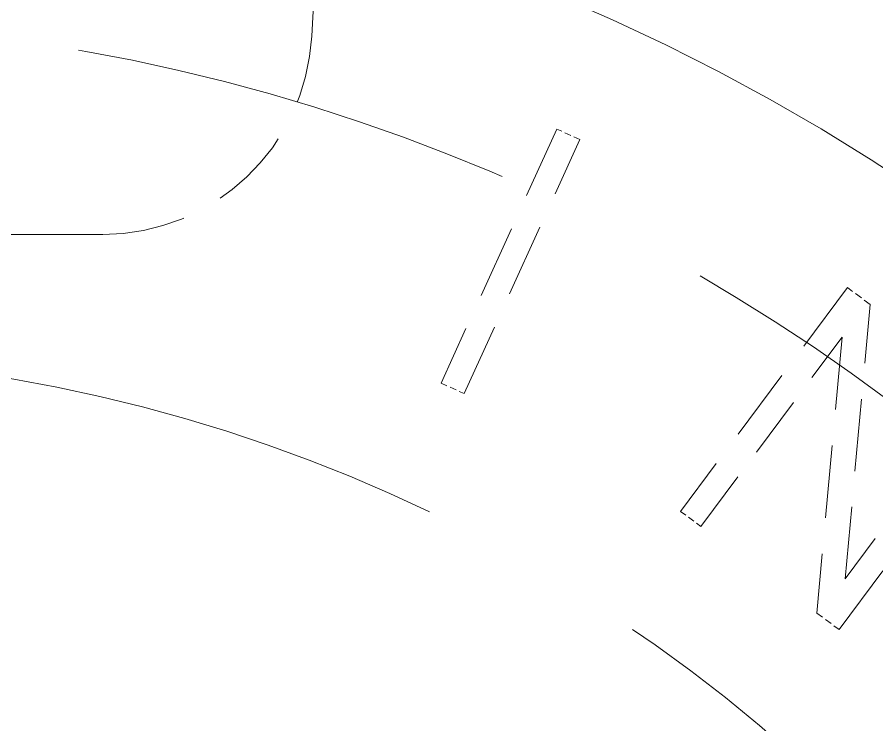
# Model space of a CAD drawing. Header units: millimetres. Extents: x 36 to 2484, y 36 to 1746.
# Drawn here: x 1494.37 to 1519.01, y 981.57 to 1001.85 of the extents above; entities that cross this region are included whole.
import ezdxf

# ---------------------------------------------------------------- set-up
doc = ezdxf.new("R2010")
doc.units = ezdxf.units.MM
doc.header["$LTSCALE"] = 6
doc.linetypes.add('HIDDEN', pattern=[9.525, 6.35, -3.175])
doc.layers.add('가는파선_A3', color=7, linetype='HIDDEN', lineweight=13, true_color=0x008000)
doc.layers.add('굵은실선_A3', color=7, linetype='Continuous', lineweight=18)

msp = doc.modelspace()

# ---------------------------------------------------------------- linework, layer by layer
at = {"layer": '가는파선_A3', "ltscale": 0.040017}
msp.add_line((1502.811, 1001.313), (1503.116, 1007.129), dxfattribs=at)
at = {"layer": '가는파선_A3', "ltscale": 0.055011}
for p, q in [((1509.839, 998.647), (1506.519, 991.368)), ((1507.181, 991.066), (1510.5, 998.345)), ((1518.168, 994.104), (1513.385, 987.691)), ((1517.928, 984.303), (1522.71, 990.716))]:
    msp.add_line(p, q, dxfattribs=at)
at = {"layer": '가는파선_A3', "ltscale": 0.00491}
for p, q in [((1510.5, 998.345), (1509.839, 998.647)), ((1506.519, 991.368), (1507.181, 991.066)), ((1513.385, 987.691), (1513.968, 987.256))]:
    msp.add_line(p, q, dxfattribs=at)
at = {"layer": '가는파선_A3', "ltscale": 0.354572}
msp.add_line((1496.819, 995.627), (1406.517, 995.627), dxfattribs=at)
at = {"layer": '가는파선_A3', "ltscale": 0.005508}
msp.add_line((1518.821, 993.617), (1518.168, 994.104), dxfattribs=at)
at = {"layer": '가는파선_A3', "ltscale": 0.054277}
msp.add_line((1518.104, 985.756), (1518.821, 993.617), dxfattribs=at)
at = {"layer": '가는파선_A3', "ltscale": 0.046561}
msp.add_line((1513.968, 987.256), (1518.018, 992.686), dxfattribs=at)
at = {"layer": '가는파선_A3', "ltscale": 0.054611}
msp.add_line((1518.018, 992.686), (1517.292, 984.777), dxfattribs=at)
at = {"layer": '가는파선_A3', "ltscale": 0.046262}
msp.add_line((1522.127, 991.151), (1518.104, 985.756), dxfattribs=at)
at = {"layer": '가는파선_A3', "ltscale": 0.005359}
msp.add_line((1517.292, 984.777), (1517.928, 984.303), dxfattribs=at)
at = {"layer": '가는파선_A3', "ltscale": 0.340571}
msp.add_circle((1486.668, 947.127), 65.052, dxfattribs=at)
at = {"layer": '가는파선_A3', "ltscale": 0.340297}
msp.add_circle((1486.668, 947.127), 65, dxfattribs=at)
at = {"layer": '가는파선_A3', "ltscale": 0.338101}
msp.add_circle((1486.668, 947.127), 64.581, dxfattribs=at)
at = {"layer": '가는파선_A3', "ltscale": 0.335061}
msp.add_circle((1486.668, 947.127), 64, dxfattribs=at)
at = {"layer": '가는파선_A3', "ltscale": 0.349222}
msp.add_circle((1486.668, 947.127), 63.528, dxfattribs=at)
at = {"layer": '가는파선_A3', "ltscale": 0.333491}
msp.add_circle((1486.668, 947.127), 54.6, dxfattribs=at)
at = {"layer": '가는파선_A3', "ltscale": 0.317507}
msp.add_arc((1486.668, 947.127), 60, 38.01696, 141.98304, dxfattribs=at)
at = {"layer": '가는파선_A3', "ltscale": 0.062662}
msp.add_arc((1496.819, 1001.627), 6, 270, 357, dxfattribs=at)
at = {"layer": '가는파선_A3', "ltscale": 0.353303}
msp.add_arc((1486.668, 947.127), 45, 38.5833, 141.4167, dxfattribs=at)
at = {"layer": '굵은실선_A3'}
msp.add_arc((1511.668, 987.127), 10, 270, 0, dxfattribs=at)

doc.saveas('drawing.dxf')
